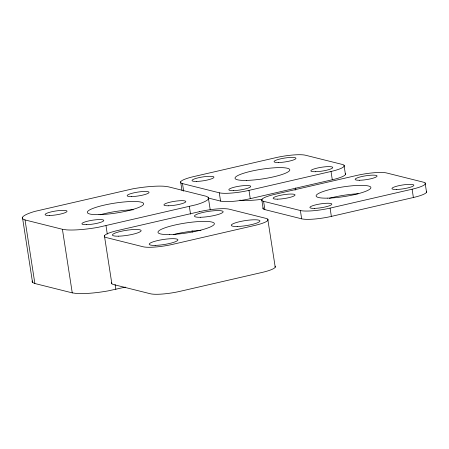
<?xml version="1.0" encoding="UTF-8"?>
<svg xmlns="http://www.w3.org/2000/svg" width="449" height="449" viewBox="0 0 449 449"><rect width="100%" height="100%" fill="white"/><g stroke="black" fill="none" stroke-linecap="round" stroke-linejoin="round"><path stroke-width="0.67" d="M208.269 197.251L205.956 196.207L168.566 186.857L164.323 186.256A34.197 6 -8.8 0 0 132.73 188.838L34.736 211.412A34.197 6 -8.8 0 0 22.703 218.888L25.021 219.931L62.411 229.282L66.654 229.882A34.197 6 -8.8 0 0 98.247 227.301L196.241 204.722A34.197 6 -8.8 0 0 208.269 197.251L210.239 209.857M182.496 183.59L219.28 192.795A22.731 3.985 -8.8 0 0 248.987 190.37L331.008 171.473A22.731 3.985 -8.8 0 0 342.318 164.446L305.533 155.242A22.731 3.985 -8.8 0 0 275.832 157.666L193.805 176.564A22.731 3.985 -8.8 0 0 182.496 183.59L183.675 191.195M207.859 197.908L220.566 201.09A22.731 3.985 -8.8 0 0 250.267 198.666L332.294 179.763A22.731 3.985 -8.8 0 0 345.287 173.494M263.591 201.326L300.375 210.53A22.731 3.985 -8.8 0 0 330.082 208.106L412.103 189.209A22.731 3.985 -8.8 0 0 423.413 182.182L386.628 172.977A22.731 3.985 -8.8 0 0 356.927 175.402L274.9 194.305A22.731 3.985 -8.8 0 0 263.591 201.326L264.876 209.621L301.661 218.826A22.731 3.985 -8.8 0 0 331.362 216.401L413.389 197.504A22.731 3.985 -8.8 0 0 426.382 191.235M32.294 280.928A34.197 6 -8.8 0 0 32.547 282.477L34.865 283.515L72.255 292.871L76.498 293.472A34.197 6 -8.8 0 0 108.091 290.89L125.4 287.107M425.096 182.939L426.55 192.262M412.103 189.209L413.389 197.504M344.001 165.204L345.455 174.521M331.008 171.473L332.294 179.763M330.082 208.106L331.362 216.401M300.375 210.53L301.661 218.826M267.772 219.163L275.22 267.194M261.739 199.547L263.193 208.864M248.987 190.37L250.267 198.666M219.28 192.795L220.566 201.09M189.36 206.518L190.539 214.122M192.144 230.741L192.352 232.099M180.644 181.806L181.991 190.438M105.992 225.724L107.277 234.019M115.084 284.475L115.836 289.313M104.421 235.77L111.863 283.796M62.411 229.282L72.255 292.871M25.021 219.931L34.865 283.515M22.45 217.344L32.547 282.477M264.876 209.621A22.731 3.985 -8.8 0 1 263.024 207.836M329.403 198.29A27.709 4.86 -8.8 0 1 358.145 193.755M100.133 214.774A28.517 5.001 -8.8 0 1 133.28 209.79M295.442 187.996A30.773 5.399 -8.8 0 1 295.01 190.191M262.306 199.266A30.773 5.399 -8.8 0 1 239.811 200.159M275.052 266.167A22.731 3.985 -8.8 0 1 262.059 272.436L180.032 291.334A22.731 3.985 -8.8 0 1 150.331 293.758L113.546 284.554A22.731 3.985 -8.8 0 1 111.694 282.769M173.393 234.58A28.517 5.001 -8.8 0 1 200.933 230.371M199.603 211.631L117.576 230.528A22.731 3.985 -8.8 0 0 106.267 237.555L143.057 246.759A22.731 3.985 -8.8 0 0 172.758 244.335L254.785 225.432A22.731 3.985 -8.8 0 0 266.094 218.41L229.304 209.206A22.731 3.985 -8.8 0 0 199.603 211.631M396.495 189.461A11.085 1.942 -8.8 0 0 413.81 185.471A11.085 1.942 -8.8 0 0 398.426 185.785A11.085 1.942 -8.8 0 0 396.495 189.461M277.684 199.16A11.085 1.942 -8.8 0 0 294.999 195.169A11.085 1.942 -8.8 0 0 279.615 195.483A11.085 1.942 -8.8 0 0 277.684 199.16M314.468 208.364A11.085 1.942 -8.8 0 0 331.783 204.374A11.085 1.942 -8.8 0 0 316.399 204.682A11.085 1.942 -8.8 0 0 314.468 208.364M359.705 180.262A11.085 1.942 -8.8 0 0 377.02 176.272A11.085 1.942 -8.8 0 0 361.641 176.58A11.085 1.942 -8.8 0 0 359.705 180.262M327.461 198.144A27.709 4.86 -8.8 0 0 370.756 188.17A27.709 4.86 -8.8 0 0 332.294 188.95A27.709 4.86 -8.8 0 0 327.461 198.144M168.476 205.777A11.085 1.942 -8.8 0 0 185.791 201.786A11.085 1.942 -8.8 0 0 170.412 202.101A11.085 1.942 -8.8 0 0 168.476 205.777M49.665 215.475A11.085 1.942 -8.8 0 0 66.98 211.485A11.085 1.942 -8.8 0 0 51.601 211.793A11.085 1.942 -8.8 0 0 49.665 215.475M86.455 224.674A11.085 1.942 -8.8 0 0 103.77 220.684A11.085 1.942 -8.8 0 0 88.386 220.998A11.085 1.942 -8.8 0 0 86.455 224.674M131.692 196.572A11.085 1.942 -8.8 0 0 149.006 192.582A11.085 1.942 -8.8 0 0 133.622 192.896A11.085 1.942 -8.8 0 0 131.692 196.572M98.982 214.644A28.517 5.001 -8.8 0 0 143.528 204.379A28.517 5.001 -8.8 0 0 103.955 205.182A28.517 5.001 -8.8 0 0 98.982 214.644M315.4 171.726A11.085 1.942 -8.8 0 0 332.715 167.735A11.085 1.942 -8.8 0 0 317.331 168.049A11.085 1.942 -8.8 0 0 315.4 171.726M196.589 181.424A11.085 1.942 -8.8 0 0 213.904 177.434A11.085 1.942 -8.8 0 0 198.52 177.742A11.085 1.942 -8.8 0 0 196.589 181.424M233.373 190.623A11.085 1.942 -8.8 0 0 250.688 186.632A11.085 1.942 -8.8 0 0 235.304 186.947A11.085 1.942 -8.8 0 0 233.373 190.623M278.61 162.521A11.085 1.942 -8.8 0 0 295.925 158.531A11.085 1.942 -8.8 0 0 280.546 158.845A11.085 1.942 -8.8 0 0 278.61 162.521M246.366 180.408A27.709 4.86 -8.8 0 0 289.656 170.435A27.709 4.86 -8.8 0 0 251.199 171.215A27.709 4.86 -8.8 0 0 246.366 180.408M200.394 217.282A14.52 2.548 -8.8 0 0 223.08 212.051A14.52 2.548 -8.8 0 0 202.926 212.461A14.52 2.548 -8.8 0 0 200.394 217.282M118.368 236.18A14.52 2.548 -8.8 0 0 141.059 230.949A14.52 2.548 -8.8 0 0 120.899 231.358A14.52 2.548 -8.8 0 0 118.368 236.18M155.152 245.384A14.52 2.548 -8.8 0 0 177.843 240.153A14.52 2.548 -8.8 0 0 157.689 240.563A14.52 2.548 -8.8 0 0 155.152 245.384M237.179 226.481A14.52 2.548 -8.8 0 0 259.87 221.256A14.52 2.548 -8.8 0 0 239.71 221.666A14.52 2.548 -8.8 0 0 237.179 226.481M169.671 234.558A28.517 5.001 -8.8 0 0 214.224 224.292A28.517 5.001 -8.8 0 0 174.644 225.095A28.517 5.001 -8.8 0 0 169.671 234.558"/></g></svg>
